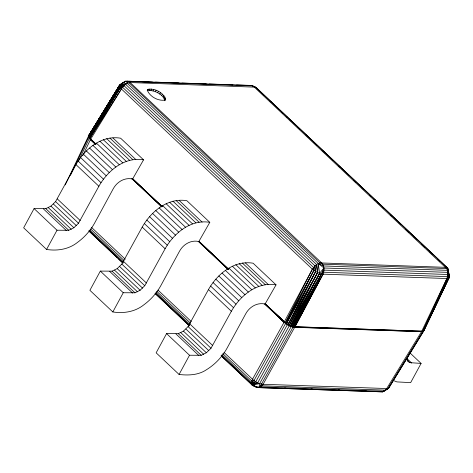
<?xml version="1.0" encoding="UTF-8"?>
<svg xmlns="http://www.w3.org/2000/svg" width="473" height="473" viewBox="0 0 473 473"><rect width="100%" height="100%" fill="white"/><g stroke="black" fill="none" stroke-linecap="round" stroke-linejoin="round"><path stroke-width="0.71" d="M148.575 89.06L147.83 90.432C154.364 90.077 163.167 94.068 164.852 100.731L165.597 99.36C163.841 92.767 154.204 87.546 147.712 89.633L147.215 90.55M221.051 355.743L252.192 385.123L257.661 382.834L289.21 325.867L289.228 325.022L317.637 272.507L318.294 263.514L127.332 83.325L125.924 81.131L119.799 84.821L89.025 135.03L65.244 184.896M424.754 328.026L423.489 331.325L388.664 388.179L382.539 391.869L257.389 387.576L252.192 385.123L251.63 384.041L221.559 355.666M252.192 385.123L258.997 387.511L259.618 383.627L257.661 382.834L251.63 384.041L251.79 381.019L252.499 379.281L284.048 322.314L312.363 269.155L314.977 265.856L316.597 264.519L318.294 263.514L323.491 265.962L447.417 270.331L446.571 268.54L253.025 85.92L129.099 81.551L127.533 81.066L127.332 83.325L119.474 85.536L89.025 135.03C87.943 138.837 93.885 141.273 95.351 143.822L90.585 139.293L121.401 88.971C123.388 85.773 126.569 82.763 130.507 82.544L255.71 87.186L447.624 268.073L448.185 269.161L449.35 277.154L449.013 277.893L446.896 278.526L322.97 274.157L319.577 273.323L315.698 271.496L312.363 269.155L121.401 88.971L119.645 86.512L119.799 84.821L125.924 81.131L251.459 85.442L255.71 87.186L447.624 268.073L449.35 277.154L423.891 330.621L388.664 388.179L382.539 391.869L257.389 387.576L252.192 385.123L259.618 383.627L263.1 384.283L387.866 388.575L423.016 331.135L448.173 278.361L447.624 268.073L447.417 270.331L449.013 277.893L447.624 268.073M251.63 384.041L255.739 381.794L287.288 324.833L288.175 324.484L315.698 271.496L316.597 264.519L125.635 84.336L119.474 85.536L88.38 136.372L89.261 138.429L95.244 144.17M221.961 354.774L251.494 382.639L253.977 380.582L285.526 323.621L285.337 322.669L265.069 304.05C257.111 302.182 249.389 306.965 245.694 313.859L227.058 348.169C222.198 356.902 215.097 364.376 206.606 369.644C198.518 375.172 188.491 375.568 179.072 374.456L156.143 352.823L166.573 333.601L178.28 333.66L183.435 331.124L188.083 326.589L208.439 289.618C217.243 274.062 234.117 259.955 253.108 263.213L276.037 284.852L265.158 303.891L285.337 322.669L290.546 325.619L291.167 326.66L294.655 327.316L422.691 331.727L423.436 330.97L448.173 278.361L447.896 272.365L323.97 267.99L321.398 273.885L293.686 326.648L293.024 327.156L261.474 384.117L258.997 387.511L261.953 385.808L263.1 384.283L294.744 327.156L322.97 274.157C324.715 270.497 324.377 265.702 321.474 262.728L129.099 81.551L128.993 82.716L319.955 262.899L322.639 264.171L446.571 268.54L446.672 267.369L319.955 262.899L318.294 263.514L319.577 273.323L292.415 326.311L291.167 326.66L285.526 323.621L264.738 304.098M448.12 271.638L448.185 269.161L446.039 267.133M407.614 356.423L407.507 359.858L408.329 361.555L409.766 362.649L421.094 363.412L410.659 382.627L396.877 381.9L393.376 380.475M78.483 161.027L89.261 138.429L89.332 137.472L120.302 87.682L122.566 87.251L313.534 267.434L313.901 270.349L285.414 322.728L285.526 323.621L286.52 323.497L313.901 270.349L314.977 265.856L124.009 85.672L119.645 86.512L88.77 136.147L88.563 137.324L70.501 175.211M259.618 383.627L291.167 326.66L319.577 273.323L323.97 267.99L318.294 263.514M448.386 272.501L448.321 270.556L449.35 277.154L423.489 331.325L423.891 330.621L421.555 331.632L294.744 327.156L322.97 274.157L293.845 326.677L293.024 327.156L292.415 326.311L321.398 273.885L324.035 270.13L447.961 274.5L446.896 278.526L422.691 331.727L423.489 331.325L424.157 329.486M422.691 331.727L448.173 278.361L423.394 330.988L422.691 331.727L448.173 278.361L447.624 276.599L323.698 272.229L321.398 273.885L292.562 326.352L293.024 327.156M147.712 89.633L147.41 90.52C150.024 96.776 158.343 101.281 165.012 100.093L165.597 99.36M449.35 277.154L423.814 330.615L424.186 329.74M88.717 135.639L88.38 136.372L119.474 85.536L88.38 136.372L89.503 134.704L89.557 135.172L89.503 134.704L88.717 135.639L89.03 135.03M423.814 330.615L424.186 329.811M427.255 322.71L429.449 318.057M432.576 311.417L433.203 310.087M82.81 155.564L90.585 139.293L95.375 143.78M446.896 278.526L421.555 331.632L386.642 388.64L385.495 390.166L382.539 391.869M448.173 278.361L422.667 331.224L421.467 331.786M265.111 303.968L284.22 321.995L265.158 303.891L284.048 322.314L285.337 322.669L312.363 269.155M313.901 270.349L286.366 323.396L285.526 323.621M321.398 273.885L293.845 326.677L290.546 325.619L289.21 325.867L288.175 324.484L317.637 272.507L316.597 264.519M315.698 271.496L287.945 324.354L287.288 324.833L286.52 323.497L315.698 271.496L314.977 265.856M294.797 326.802L422.631 331.23L293.845 326.677L294.655 327.316L294.608 326.754L322.97 274.157M132.582 179.036L143.55 159.839L120.615 138.205C101.624 134.947 84.75 149.048 75.952 164.604L55.589 201.575L50.942 206.116L45.786 208.646L34.086 208.593L23.65 227.809L46.579 249.448C57.434 251.157 68.851 249.324 77.572 242.342C84.513 237.251 90.39 230.7 94.57 223.161L113.201 188.845C116.896 181.957 124.618 177.168 132.582 179.036L161.453 206.281M46.579 249.448L57.014 230.227L68.721 230.286L73.877 227.75L78.518 223.209L98.881 186.244C107.684 170.688 124.559 156.581 143.55 159.839M149.19 90.219L149.935 88.847M150.964 90.367L151.709 88.995M153.045 90.881L153.79 89.503M155.298 91.715L156.043 90.343M157.586 92.826L158.331 91.455M159.756 94.139L160.501 92.767M161.677 95.576L162.422 94.198M163.232 97.042L163.977 95.664M164.32 98.443L165.065 97.071M164.87 99.702L165.615 98.331M198.826 241.543L209.793 222.345L186.865 200.712C167.874 197.448 150.999 211.555 142.196 227.111L121.833 264.082L117.186 268.623L112.036 271.153L100.329 271.1L89.894 290.316L112.828 311.949C123.678 313.658 135.095 311.831 143.816 304.849C150.757 299.752 156.634 293.201 160.814 285.668L179.444 251.352C183.146 244.464 190.861 239.675 198.826 241.543L228.234 269.291M112.828 311.949L123.258 292.734L134.965 292.793L140.12 290.256L144.768 285.716L165.124 248.745C173.928 233.189 190.802 219.088 209.793 222.345M179.072 374.456L189.507 355.241L201.208 355.294L206.364 352.763L211.011 348.223L231.368 311.252C240.172 295.696 257.046 281.589 276.037 284.852M289.21 325.867L317.637 272.507L290.546 325.619L319.577 273.323L290.93 325.779L291.167 326.66M88.747 135.698L88.38 136.372L119.474 85.536M119.645 86.512L88.563 137.324L119.645 86.512L89.332 137.472L88.563 137.324L88.8 136.289L119.645 86.512L125.635 84.336M120.302 87.682L89.876 138.24L89.261 138.429L120.302 87.682L124.009 85.672M90.982 132.227L89.846 134.096L103.883 111.451M91.738 130.98L119.799 84.821L127.332 83.325M104.072 111.125L107.146 106.153M107.383 105.792L108.548 103.906M109.712 102.02L110.989 99.945M111.658 98.881L112.911 96.841M113.993 95.108L114.768 93.849M121.401 88.971L89.876 138.24L90.414 139.612L95.221 144.058M124.369 81.728L120.597 84.425L125.924 81.131M251.494 382.639L255.739 381.794L257.661 382.834M255.739 381.794L253.977 380.582L251.79 381.019L222.795 353.662M387.298 388.451L388.664 388.179M249.85 85.501L251.459 85.442L253.41 86.358M128.875 81.232L139.198 81.598M142.154 81.699L152.477 82.066M155.428 82.172L165.757 82.533M169.446 82.663L179.036 83M181.987 83.106L193.049 83.496M195.26 83.573L206.329 83.963M209.279 84.07L219.608 84.436M222.558 84.537L232.882 84.904M236.571 85.034L246.161 85.371M257.294 387.145L258.766 387.198M270.532 387.612L272.005 387.665M284.504 388.102L285.976 388.156M297.742 388.57L299.214 388.623M310.98 389.037L312.446 389.09M324.212 389.504L326.423 389.581M338.189 390L339.655 390.048M351.421 390.467L352.893 390.515M364.659 390.935L366.132 390.982M377.897 391.402L379.37 391.449M285.337 322.669L284.131 322.154L265.069 304.05M254.711 86.973L256.656 87.889L257.217 88.977M255.828 387.091L254.415 386.098L253.138 385.826L221.459 355.938M253.977 380.582L224.042 352.432M95.286 143.94L90.497 139.452L89.876 138.24L95.972 144.164M262.048 93.53L264.194 95.558M270.095 101.121L271.703 102.641M278.142 108.713L279.212 109.724M281.896 112.261L282.966 113.272M286.189 116.305L287.259 117.322M289.943 119.852L291.551 121.366M297.99 127.444L300.13 129.466M306.031 135.036L308.177 137.058M314.078 142.627L316.762 145.158M322.125 150.219L325.347 153.252M330.172 157.811L332.856 160.341M338.219 165.402L340.365 167.424M346.266 172.994L348.412 175.016M353.774 180.077L355.921 182.105M361.821 187.675L363.43 189.188M369.868 195.266L371.476 196.78M374.161 199.31L375.231 200.327M377.915 202.858L378.985 203.869M382.202 206.902L383.816 208.422M390.249 214.5L391.863 216.013M398.296 222.091L400.442 224.113M405.804 229.174L409.027 232.213M413.851 236.766L417.074 239.805M421.898 244.358L425.121 247.397M429.945 251.949L432.629 254.48M437.992 259.541L440.138 261.569M409.896 352.84L421.094 363.412M406.916 358.552L411.717 363.081M407.637 360.639L409.766 362.649M407.265 360.544L408.329 361.555M112.911 137.933L135.84 159.567M179.155 200.44L202.089 222.074M245.398 262.941L268.333 284.58M109.902 138.063L132.836 159.703M176.151 200.57L199.08 222.209M242.395 263.077L265.323 284.711M106.697 138.666L129.626 160.3M172.941 201.173L195.869 222.807M239.184 263.674L262.113 285.314M103.333 139.724L126.267 161.358M169.582 202.231L192.511 223.865M235.826 264.732L258.755 286.372M99.886 141.22L122.814 162.86M166.129 203.727L189.064 225.361M232.373 266.234L255.308 287.868M96.403 143.13L119.332 164.77M162.647 205.637L185.582 227.271M228.897 268.144L251.825 289.778M90.674 139.133L95.984 144.141M132.712 178.8L162.121 206.547M198.956 241.301L228.37 269.054M265.205 303.808L284.308 321.835M132.665 178.877L162.079 206.63M198.914 241.384L228.323 269.131M132.623 178.96L162.032 206.707M198.867 241.461L228.282 269.214M131.719 178.581L161.754 206.926M198.228 241.342L227.732 269.172M92.95 145.424L115.879 167.058M159.194 207.925L182.123 229.565M225.438 270.432L248.372 292.072M89.58 148.055L112.509 169.689M155.824 210.562L178.759 232.196M222.074 273.063L245.002 294.703M86.358 150.982L109.287 172.621M152.602 213.489L175.53 235.128M218.845 275.996L241.78 297.629M83.331 154.163L106.265 175.796M149.574 216.664L172.509 238.303M215.824 279.171L238.753 300.804M80.558 157.527L103.492 179.166M146.801 220.034L169.736 241.668M213.051 282.541L235.98 304.174M78.086 161.027L101.015 182.667M144.33 223.534L167.259 245.174M210.574 286.041L233.502 307.675M75.952 164.604L98.881 186.244M142.196 227.111L165.124 248.745M208.439 289.618L231.368 311.252M91.425 227.3L125.25 259.216M158 290.115L191.293 321.528M90.71 229.033L124.003 260.446M156.752 291.35L190.578 323.266M57.316 198.92L80.25 220.56M123.565 261.427L146.494 283.061M189.809 323.934L212.738 345.568M89.876 230.15L123.707 262.066M155.919 292.462L189.744 324.377M88.942 230.534L123.305 262.958M155.522 293.355L189.348 325.27M89.379 231.309L109.245 250.051M110.315 251.068L117.298 257.655M118.906 259.174L122.667 262.722M155.422 293.621L188.709 325.034M88.965 231.114L122.791 263.029M155.008 293.426L189.371 325.85M55.589 201.575L78.518 223.209M121.833 264.082L144.768 285.716M188.083 326.589L211.011 348.223M53.414 204.029L76.348 225.662M119.663 266.536L142.592 288.169M185.907 329.042L208.835 350.676M50.942 206.116L73.877 227.75M117.186 268.623L140.12 290.256M183.435 331.124L206.364 352.763M48.341 207.688L71.275 229.328M114.584 270.195L137.519 291.829M180.834 332.702L203.762 354.336M45.786 208.646L68.721 230.286M112.036 271.153L134.965 292.793M178.28 333.66L201.208 355.294M43.457 208.924L66.386 230.558M109.701 271.431L132.635 293.065M175.95 333.932L198.879 355.572M34.086 208.593L57.014 230.227M100.329 271.1L123.258 292.734M166.573 333.601L189.507 355.241M448.469 275.097L449.167 276.202L448.185 269.161M294.608 326.754L294.744 327.156M261.474 384.117L260.558 386.914L384.1 391.272L387.866 388.575L385.495 390.166L261.953 385.808L261.474 384.117"/></g></svg>
